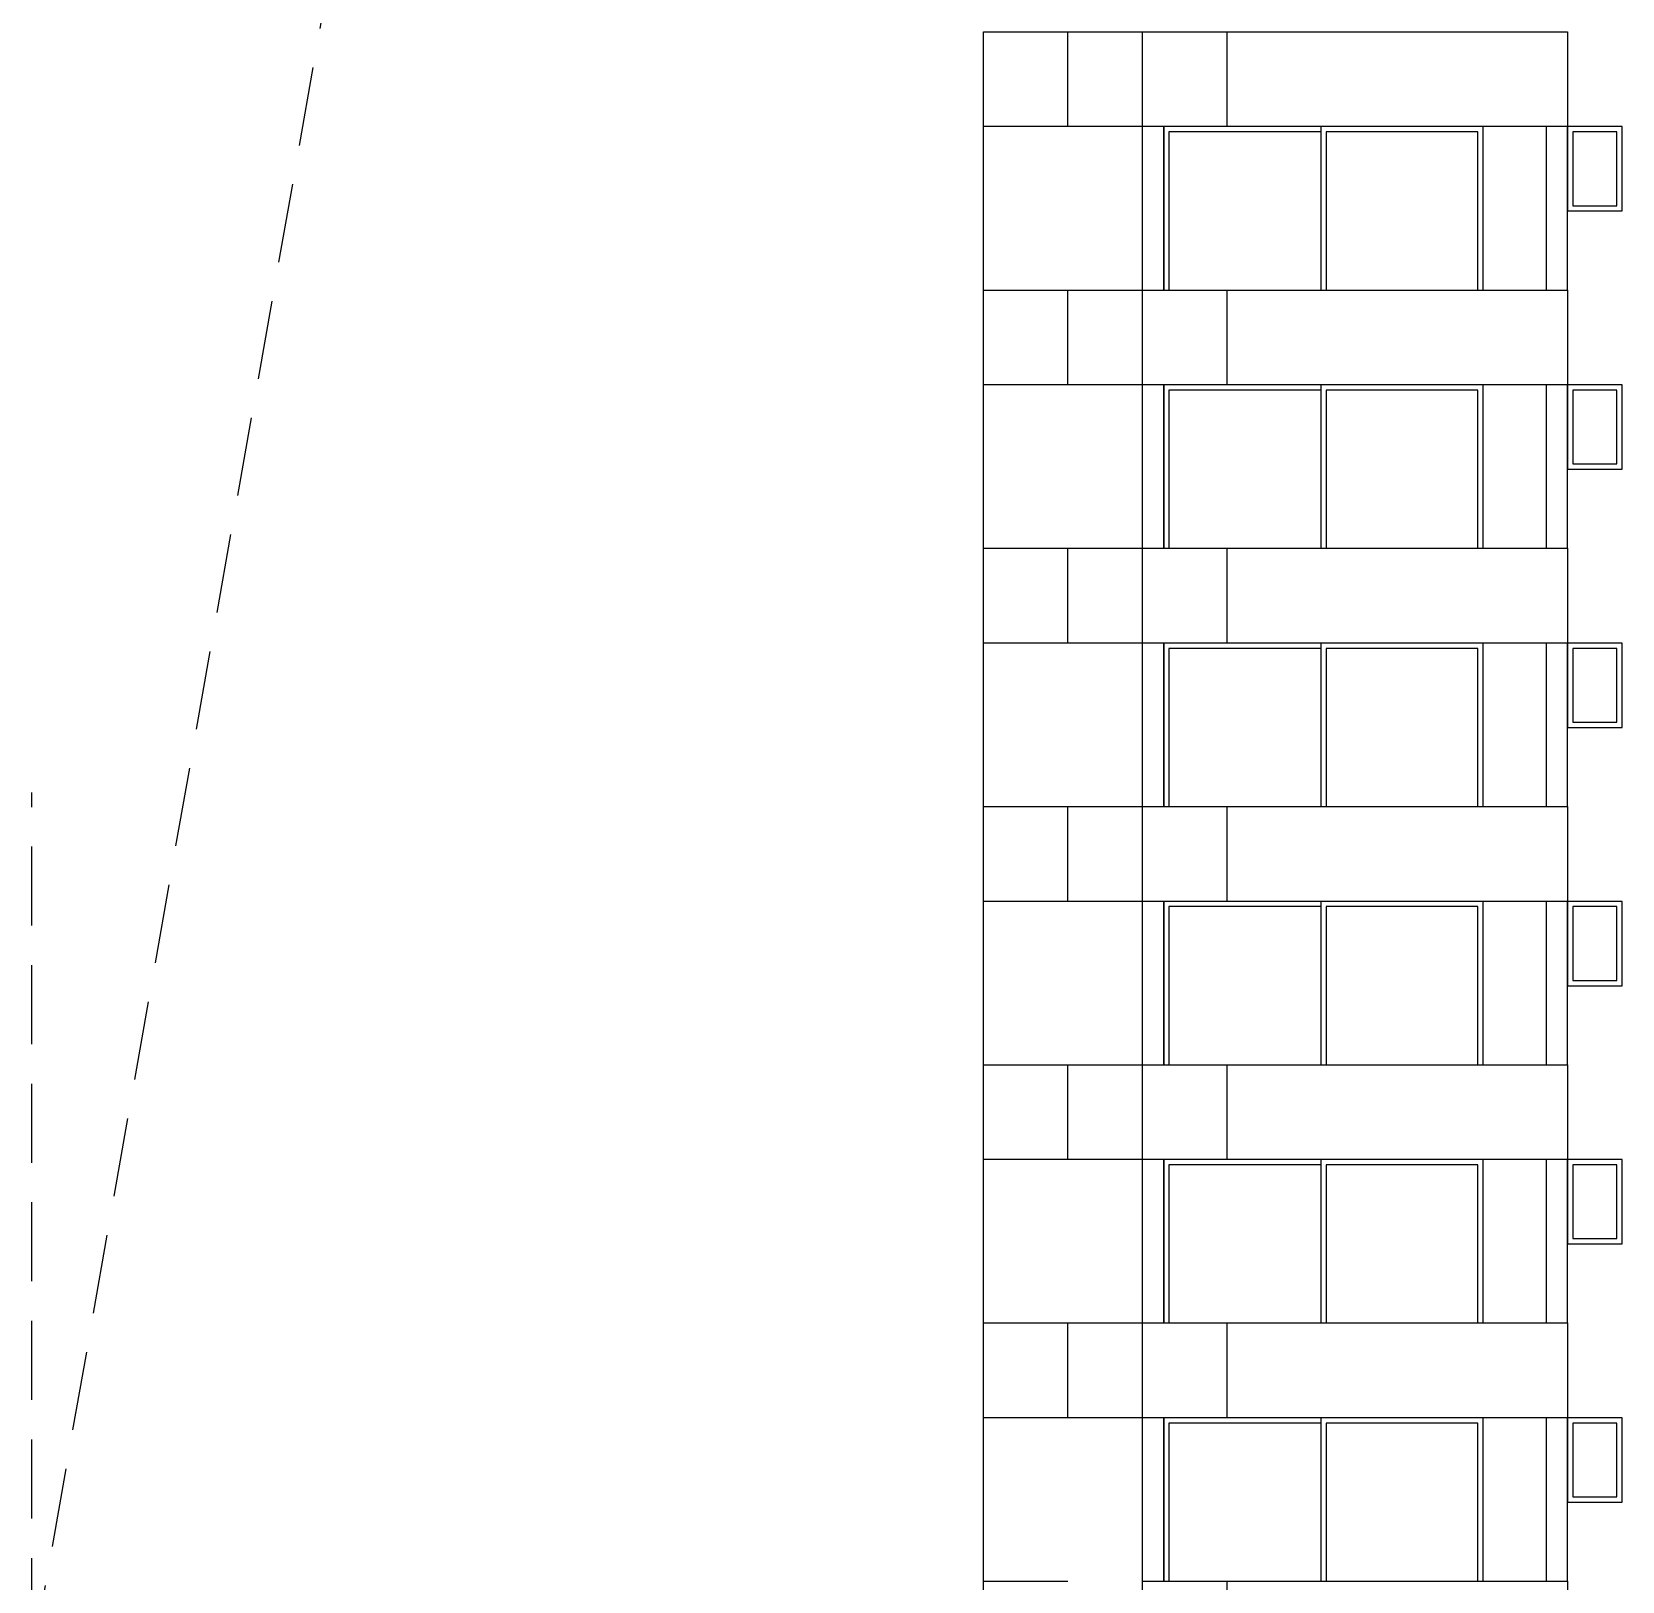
# Model space of a CAD drawing. Header units: millimetres. Extents: x 1217 to 2428, y 234 to 644.
# Drawn here: x 2113.61 to 2128.7, y 387.95 to 402.65 of the extents above; entities that cross this region are included whole.
import ezdxf

# ---------------------------------------------------------------- set-up
doc = ezdxf.new("R2010")
doc.units = ezdxf.units.MM
doc.linetypes.add('HIDDEN', pattern=[0.375, 0.25, -0.125])
for name, color, linetype in [('0.1', 251, 'Continuous'), ('0.2', 2, 'Continuous'), ('0.3', 6, 'Continuous'), ('MURO', 5, 'Continuous')]:
    doc.layers.add(name, color=color, linetype=linetype)

msp = doc.modelspace()

# ---------------------------------------------------------------- linework, layer by layer
at = {"layer": '0.1', "ltscale": 3, "elevation": 0}
for points in [[(2123.43895, 401.75099), (2122.63895, 401.75099), (2122.63895, 402.65099), (2123.43895, 402.65099)], [(2122.63895, 400.20099), (2122.63895, 401.75099)], [(2127.37929, 400.20099), (2127.37929, 401.75099), (2124.349, 401.75099), (2124.349, 400.20099)], [(2125.83915, 401.75099), (2125.83915, 400.20099)], [(2125.83915, 401.70099), (2124.399, 401.70099), (2124.399, 400.20099)], [(2127.32929, 400.20099), (2127.32929, 401.70099), (2125.88915, 401.70099)], [(2125.88915, 401.70099), (2125.88915, 400.20099)], [(2123.43895, 399.30099), (2122.63895, 399.30099), (2122.63895, 400.20099), (2123.43895, 400.20099)], [(2122.63895, 397.75099), (2122.63895, 399.30099)], [(2127.37929, 397.75099), (2127.37929, 399.30099), (2124.349, 399.30099), (2124.349, 397.75099)], [(2125.83915, 399.25099), (2124.399, 399.25099), (2124.399, 397.75099)], [(2125.83915, 399.30099), (2125.83915, 397.75099)], [(2127.32929, 397.75099), (2127.32929, 399.25099), (2125.88915, 399.25099)], [(2125.88915, 399.25099), (2125.88915, 397.75099)], [(2123.43895, 396.85099), (2122.63895, 396.85099), (2122.63895, 397.75099), (2123.43895, 397.75099)], [(2122.63895, 395.30099), (2122.63895, 396.85099)], [(2127.37929, 395.30099), (2127.37929, 396.85099), (2124.349, 396.85099), (2124.349, 395.30099)], [(2125.83915, 396.80099), (2124.399, 396.80099), (2124.399, 395.30099)], [(2125.83915, 396.85099), (2125.83915, 395.30099)], [(2127.32929, 395.30099), (2127.32929, 396.80099), (2125.88915, 396.80099)], [(2125.88915, 396.80099), (2125.88915, 395.30099)], [(2123.43895, 394.40099), (2122.63895, 394.40099), (2122.63895, 395.30099), (2123.43895, 395.30099)], [(2122.63895, 392.85099), (2122.63895, 394.40099)], [(2127.37929, 392.85099), (2127.37929, 394.40099), (2124.349, 394.40099), (2124.349, 392.85099)], [(2125.83915, 394.40099), (2125.83915, 392.85099)], [(2125.83915, 394.35099), (2124.399, 394.35099), (2124.399, 392.85099)], [(2127.32929, 392.85099), (2127.32929, 394.35099), (2125.88915, 394.35099)], [(2125.88915, 394.35099), (2125.88915, 392.85099)], [(2123.43895, 391.95099), (2122.63895, 391.95099), (2122.63895, 392.85099), (2123.43895, 392.85099)], [(2122.63895, 390.40099), (2122.63895, 391.95099)], [(2127.37929, 390.40099), (2127.37929, 391.95099), (2124.349, 391.95099), (2124.349, 390.40099)], [(2125.83915, 391.95099), (2125.83915, 390.40099)], [(2125.83915, 391.90099), (2124.399, 391.90099), (2124.399, 390.40099)], [(2127.32929, 390.40099), (2127.32929, 391.90099), (2125.88915, 391.90099)], [(2125.88915, 391.90099), (2125.88915, 390.40099)], [(2123.43895, 389.50099), (2122.63895, 389.50099), (2122.63895, 390.40099), (2123.43895, 390.40099)], [(2122.63895, 387.95099), (2122.63895, 389.50099)], [(2127.37929, 387.95099), (2127.37929, 389.50099), (2124.349, 389.50099), (2124.349, 387.95099)], [(2125.83915, 389.45099), (2124.399, 389.45099), (2124.399, 387.95099)], [(2125.83915, 389.50099), (2125.83915, 387.95099)], [(2127.32929, 387.95099), (2127.32929, 389.45099), (2125.88915, 389.45099)], [(2125.88915, 389.45099), (2125.88915, 387.95099)], [(2123.43895, 387.05099), (2122.63895, 387.05099), (2122.63895, 387.95099), (2123.43895, 387.95099)]]:
    msp.add_lwpolyline(points, dxfattribs=at)
for points in [[(2128.69803, 401.75099), (2128.17895, 401.75099), (2128.17895, 400.95099), (2128.69803, 400.95099)], [(2128.64803, 401.70099), (2128.22895, 401.70099), (2128.22895, 401.00099), (2128.64803, 401.00099)], [(2128.69803, 399.30099), (2128.17895, 399.30099), (2128.17895, 398.50099), (2128.69803, 398.50099)], [(2128.64803, 399.25099), (2128.22895, 399.25099), (2128.22895, 398.55099), (2128.64803, 398.55099)], [(2128.69803, 396.85099), (2128.17895, 396.85099), (2128.17895, 396.05099), (2128.69803, 396.05099)], [(2128.64803, 396.80099), (2128.22895, 396.80099), (2128.22895, 396.10099), (2128.64803, 396.10099)], [(2128.69803, 394.40099), (2128.17895, 394.40099), (2128.17895, 393.60099), (2128.69803, 393.60099)], [(2128.64803, 394.35099), (2128.22895, 394.35099), (2128.22895, 393.65099), (2128.64803, 393.65099)], [(2128.69803, 391.95099), (2128.17895, 391.95099), (2128.17895, 391.15099), (2128.69803, 391.15099)], [(2128.64803, 391.90099), (2128.22895, 391.90099), (2128.22895, 391.20099), (2128.64803, 391.20099)], [(2128.69803, 389.50099), (2128.17895, 389.50099), (2128.17895, 388.70099), (2128.69803, 388.70099)], [(2128.64803, 389.45099), (2128.22895, 389.45099), (2128.22895, 388.75099), (2128.64803, 388.75099)]]:
    msp.add_lwpolyline(points, close=True, dxfattribs=at)
at = {"layer": '0.2', "linetype": 'HIDDEN', "ltscale": 3, "elevation": 0}
for points in [[(2113.61178, 387.17099), (2122.64854, 438.42099)], [(2113.61177, 376.17099), (2113.61178, 395.43387)]]:
    msp.add_lwpolyline(points, dxfattribs=at)
at = {"layer": '0.2', "ltscale": 3, "elevation": 0}
for points in [[(2124.14909, 401.75099), (2123.43895, 401.75099), (2123.43895, 402.65099), (2124.14909, 402.65099)], [(2127.37929, 400.20099), (2127.37929, 401.75099)], [(2124.14909, 399.30099), (2123.43895, 399.30099), (2123.43895, 400.20099), (2124.14909, 400.20099)], [(2127.37929, 397.75099), (2127.37929, 399.30099)], [(2124.14909, 396.85099), (2123.43895, 396.85099), (2123.43895, 397.75099), (2124.14909, 397.75099)], [(2127.37929, 395.30099), (2127.37929, 396.85099)], [(2124.14909, 394.40099), (2123.43895, 394.40099), (2123.43895, 395.30099), (2124.14909, 395.30099)], [(2127.37929, 392.85099), (2127.37929, 394.40099)], [(2124.14909, 391.95099), (2123.43895, 391.95099), (2123.43895, 392.85099), (2124.14909, 392.85099)], [(2127.37929, 390.40099), (2127.37929, 391.95099)], [(2124.14909, 389.50099), (2123.43895, 389.50099), (2123.43895, 390.40099), (2124.14909, 390.40099)], [(2127.37929, 387.95099), (2127.37929, 389.50099)]]:
    msp.add_lwpolyline(points, dxfattribs=at)
at = {"layer": '0.3', "ltscale": 3, "elevation": 0}
for points in [[(2124.951, 401.75099), (2124.14909, 401.75099), (2124.14909, 402.65099), (2124.951, 402.65099)], [(2124.14909, 400.20099), (2124.14909, 401.75099)], [(2124.349, 400.20099), (2124.349, 401.75099)], [(2127.97895, 400.20099), (2127.97895, 401.75099)], [(2128.17895, 400.20099), (2128.17895, 401.75099)], [(2124.951, 399.30099), (2124.14909, 399.30099), (2124.14909, 400.20099), (2124.951, 400.20099)], [(2124.14909, 397.75099), (2124.14909, 399.30099)], [(2124.349, 397.75099), (2124.349, 399.30099)], [(2127.97895, 397.75099), (2127.97895, 399.30099)], [(2128.17895, 397.75099), (2128.17895, 399.30099)], [(2124.951, 396.85099), (2124.14909, 396.85099), (2124.14909, 397.75099), (2124.951, 397.75099)], [(2124.14909, 395.30099), (2124.14909, 396.85099)], [(2124.349, 395.30099), (2124.349, 396.85099)], [(2127.97895, 395.30099), (2127.97895, 396.85099)], [(2128.17895, 395.30099), (2128.17895, 396.85099)], [(2124.951, 394.40099), (2124.14909, 394.40099), (2124.14909, 395.30099), (2124.951, 395.30099)], [(2124.14909, 392.85099), (2124.14909, 394.40099)], [(2124.349, 392.85099), (2124.349, 394.40099)], [(2127.97895, 392.85099), (2127.97895, 394.40099)], [(2128.17895, 392.85099), (2128.17895, 394.40099)], [(2124.951, 391.95099), (2124.14909, 391.95099), (2124.14909, 392.85099), (2124.951, 392.85099)], [(2124.14909, 390.40099), (2124.14909, 391.95099)], [(2124.349, 390.40099), (2124.349, 391.95099)], [(2127.97895, 390.40099), (2127.97895, 391.95099)], [(2128.17895, 390.40099), (2128.17895, 391.95099)], [(2124.951, 389.50099), (2124.14909, 389.50099), (2124.14909, 390.40099), (2124.951, 390.40099)], [(2124.14909, 387.95099), (2124.14909, 389.50099)], [(2124.349, 387.95099), (2124.349, 389.50099)], [(2127.97895, 387.95099), (2127.97895, 389.50099)], [(2128.17895, 387.95099), (2128.17895, 389.50099)], [(2124.951, 387.05099), (2124.14909, 387.05099), (2124.14909, 387.95099), (2124.951, 387.95099)]]:
    msp.add_lwpolyline(points, dxfattribs=at)
at = {"layer": 'MURO', "ltscale": 3, "elevation": 0}
for points in [[(2124.951, 402.65099), (2128.17895, 402.65099), (2128.17895, 401.75099), (2124.951, 401.75099)], [(2124.951, 400.20099), (2128.17895, 400.20099), (2128.17895, 399.30099), (2124.951, 399.30099)], [(2124.951, 397.75099), (2128.17895, 397.75099), (2128.17895, 396.85099), (2124.951, 396.85099)], [(2124.951, 395.30099), (2128.17895, 395.30099), (2128.17895, 394.40099), (2124.951, 394.40099)], [(2124.951, 392.85099), (2128.17895, 392.85099), (2128.17895, 391.95099), (2124.951, 391.95099)], [(2124.951, 390.40099), (2128.17895, 390.40099), (2128.17895, 389.50099), (2124.951, 389.50099)], [(2124.951, 387.95099), (2128.17895, 387.95099), (2128.17895, 387.05099), (2124.951, 387.05099)]]:
    msp.add_lwpolyline(points, close=True, dxfattribs=at)

doc.saveas('drawing.dxf')
